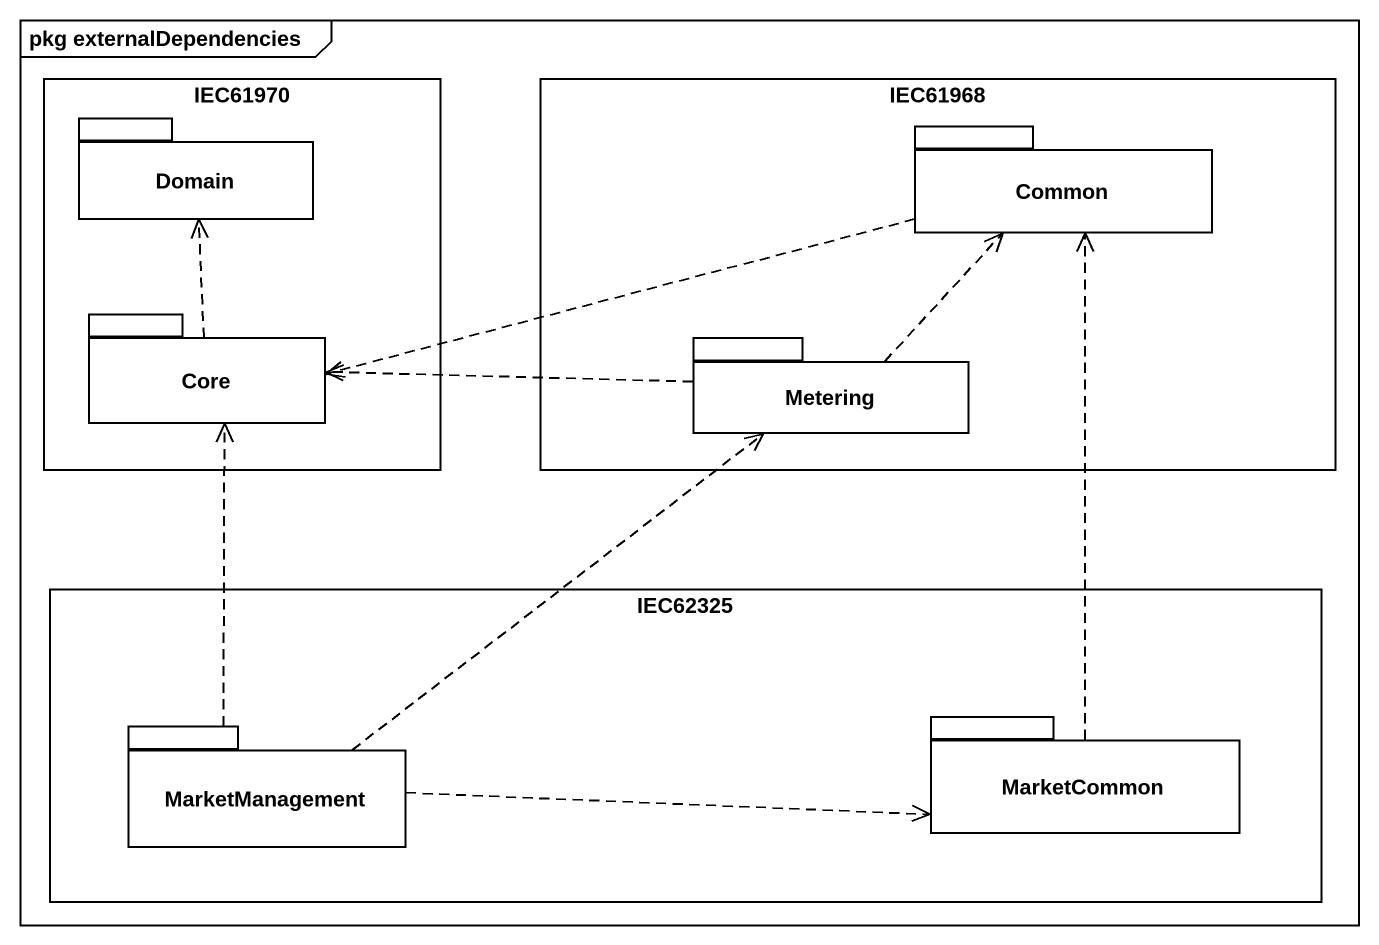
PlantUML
@startuml
mainframe pkg externalDependencies
rectangle IEC61970 {
  package Domain {
  }
  package Core {
  }
}
rectangle IEC61968 {
  package Common {
  }
  package Metering {
  }
}
rectangle IEC62325 {
  package MarketManagement {
  }
  package MarketCommon {
  }
}
Common .left.> Core
Core .up.> Domain
Metering .up.> Common
Metering .left.> Core
MarketManagement .up.> Core
MarketManagement .up.> Metering
MarketManagement .right.> MarketCommon
MarketCommon .up.> Common
@enduml
